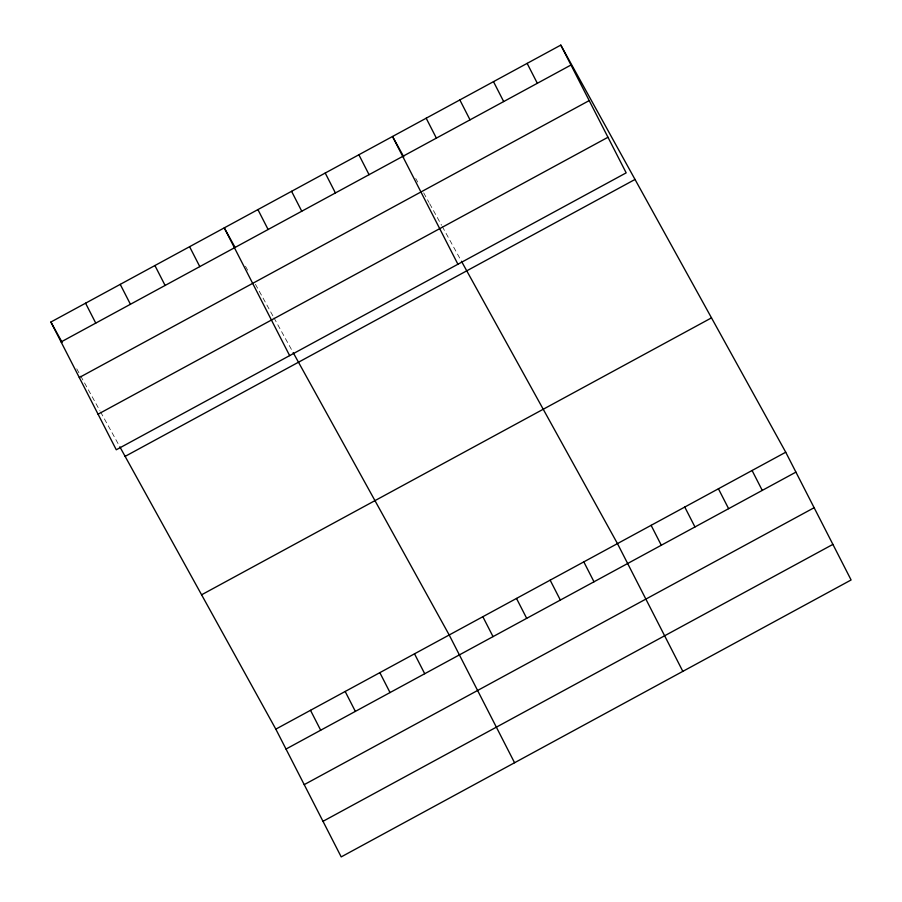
<?xml version="1.0" encoding="UTF-8"?>
<svg xmlns="http://www.w3.org/2000/svg" width="902" height="902" viewBox="0 0 902 902"><rect width="100%" height="100%" fill="white"/><g stroke="black" fill="none" stroke-linecap="round" stroke-linejoin="round"><path stroke-width="0.68" stroke-dasharray="4.51 3.38" d="M415.721 178.472L417.716 182.069M423.681 192.859L428.98 202.465M429.645 203.66L441.574 225.252M442.239 226.447L460.787 260.035M245.468 266.259L248.783 272.257M255.413 284.254L273.306 316.636M273.971 317.842L292.53 351.419M76.738 368.805L80.052 374.804M80.718 376.01L99.942 410.793M100.596 411.988L119.154 445.577"/><path stroke-width="1.35" d="M560.796 45.1L626.18 172.857L116.268 449.782L50.895 322.025L560.796 45.1L785.732 452.218L851.105 579.975L341.204 856.9L275.82 729.143L119.819 446.783M61.088 341.937L570.989 65.012M79.297 377.532L589.198 100.596M98.059 414.198L607.959 137.273M125.119 456.378L635.019 179.453M201.597 594.79L711.498 317.865M275.82 729.143L785.732 452.218M286.013 749.055L795.914 472.129M304.222 784.639L814.134 507.713M322.995 821.316L832.896 544.391M403.792 156.88L392.528 136.484L457.912 264.241M461.452 261.242L617.464 543.602L682.837 671.359M234.87 247.069L224.26 227.868L289.643 355.625M293.184 352.626L449.196 634.985L514.568 762.742M50.895 322.025L62.159 342.422M752.076 470.494L762.269 490.406M527.14 63.377L537.333 83.288M718.42 488.771L728.613 508.683M493.495 81.654L503.677 101.565M684.765 507.048L694.957 526.96M459.84 99.93L470.021 119.842M651.109 525.325L661.301 545.236M426.184 118.207L436.376 138.119M583.808 561.878L594.001 581.79M358.872 154.761L369.065 174.672M550.152 580.155L560.345 600.067M325.227 173.037L335.409 192.949M516.496 598.432L526.689 618.344M291.572 191.314L301.764 211.226M482.841 616.709L493.033 636.62M257.916 209.591L268.108 229.503M414.514 653.815L424.707 673.726M189.589 246.697L199.782 266.609M379.843 672.655L390.036 692.567M154.918 265.538L165.1 285.449M345.173 691.484L355.365 711.396M120.237 284.367L130.429 304.278M310.502 710.314L320.684 730.225M85.566 303.196L95.759 323.108"/></g></svg>
